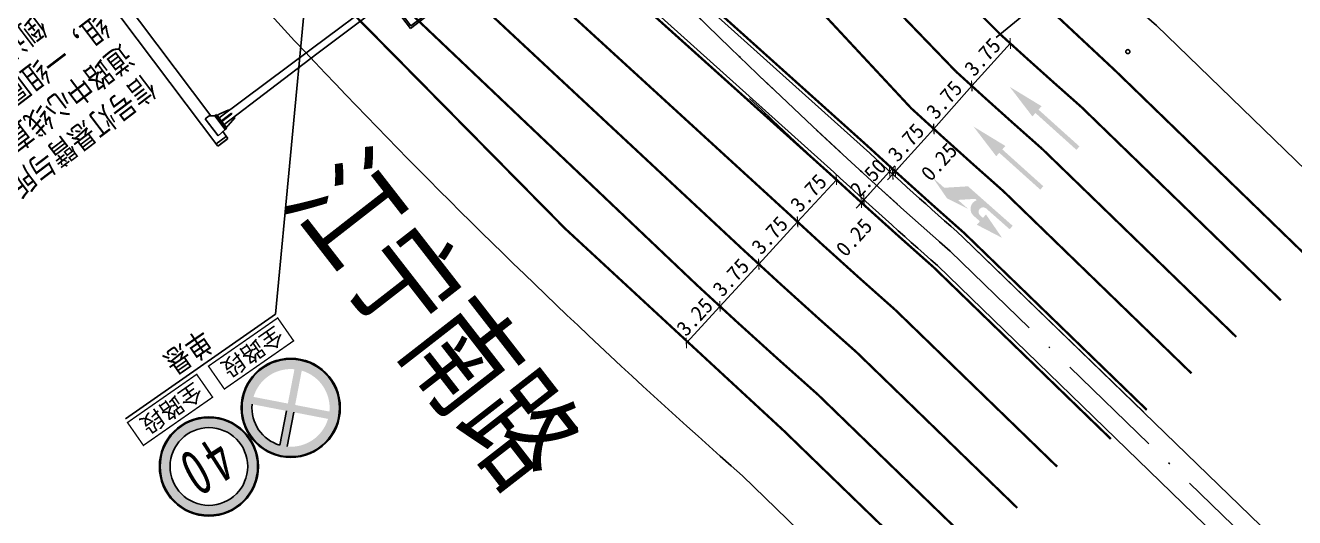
# Model space of a CAD drawing. Header units: millimetres. Extents: x 7233 to 195995, y 19522 to 226352.
# Drawn here: x 10263.4 to 10346.4, y 22328.8 to 22361 of the extents above; entities that cross this region are included whole.
import ezdxf

# ---------------------------------------------------------------- set-up
doc = ezdxf.new("R2010")
doc.units = ezdxf.units.MM
for name, pattern in [('ACAD_ISO10W100', [18, 12, -3, 0, -3]), ('DASHDOT', [25.4, 12.7, -6.35, 0, -6.35]), ('JTSS01', [6, 2, -4])]:
    doc.linetypes.add(name, pattern=pattern)
for name, color, linetype in [('@-交通信号', 7, 'Continuous'), ('@-交通标志', 7, 'Continuous'), ('@-设计标注', 7, 'Continuous'), ('@-道路名称', 7, 'Continuous'), ('@-道路红线', 1, 'Continuous'), ('AXIS', 2, 'Continuous'), ('RD-中线', 1, 'DASHDOT')]:
    doc.layers.add(name, color=color, linetype=linetype)
doc.layers.add('@-路缘石', color=7, linetype='Continuous', lineweight=0)
doc.layers.add('@-道路标线', color=255, linetype='Continuous', lineweight=0)
doc.layers.get('0').off()
doc.styles.add('--黑体', font='simhei.ttf')
doc.styles.add('HZTXT', font='', dxfattribs={"width": 0.7, "height": 0.2})
doc.styles.add('ST', font='', dxfattribs={"width": 0.8})
doc.styles.add('标线文字样式', font='simhei.ttf')
doc.styles.add('黑体', font='simhei.ttf')
doc.styles.get('HZTXT').set_extended_font_data('NSimSun')
doc.styles.get('ST').set_extended_font_data('NSimSun')
doc.dimstyles.new('标志标注', dxfattribs={"dimtxt": 1, "dimasz": 0.5, "dimexe": 0, "dimexo": 0, "dimgap": 0.25, "dimtad": 1, "dimzin": 0, "dimdsep": 46, "dimtxsty": '--黑体', "dimblk": 'ARCHTICK', "dimcen": 0.09, "dimadec": 0, "dimazin": 0, "dimtfac": 1, "dimtix": 1, "dimtmove": 2, "dimatfit": 0, "dimfxl": 1, "dimtolj": 1, "dimtzin": 0, "dimarcsym": 0})

# ---------------------------------------------------------------- blocks, each defined once
blk = doc.blocks.new('A$C440D491C')
at = {"layer": '@-交通标志'}
h = blk.add_hatch(color=1, dxfattribs=at)
h.paths.add_polyline_path([(8.684, 12.046, 1), (10.415, 5.909, 1)])
h.paths.add_polyline_path([(8.86, 11.422, 1), (10.239, 6.532, 1)], flags=16)
h = blk.add_hatch(color=1, dxfattribs=at)
h.paths.add_polyline_path([(6.317, 7.922, 1), (0.163, 6.251, 1)])
h.paths.add_polyline_path([(0.925, 8.133), (2.908, 6.997), (1.772, 5.014, -0.35914)], flags=16)
h.paths.add_polyline_path([(2.194, 4.772), (3.33, 6.755), (5.313, 5.619, -0.35914)], flags=16)
h.paths.add_polyline_path([(1.167, 8.555, -0.35914), (4.286, 9.401), (3.15, 7.418)], flags=16)
h.paths.add_polyline_path([(3.572, 7.177), (4.708, 9.16, -0.35914), (5.555, 6.04)], flags=16)
at = {"layer": '@-交通标志', "color": 1}
for p, q in [((3.15, 7.418, -622.824), (4.286, 9.401, -622.824)), ((3.572, 7.177, -622.824), (4.708, 9.16, -622.824))]:
    blk.add_line(p, q, dxfattribs=at)
at = {"layer": '@-交通标志'}
blk.add_line((2.203, 0.954, -1269.364), (13.691, 4.262, -1269.364), dxfattribs=at)
at = {"layer": '@-交通标志', "const_width": 0.09, "elevation": -622.824}
for points in [[(7.852, 4.77), (13.154, 6.286), (13.655, 4.533), (8.353, 3.018)], [(1.647, 2.998), (6.95, 4.513), (7.451, 2.76), (2.148, 1.245)]]:
    blk.add_lwpolyline(points, close=True, dxfattribs=at)
at = {"layer": '@-交通标志', "color": 1}
for centre, radius in [((9.549, 8.977, -622.824), 3.24), ((9.549, 8.977, -622.824), 3.188), ((9.549, 8.977, -622.824), 2.54), ((3.24, 7.087, -622.824), 3.24), ((3.24, 7.087, -622.824), 3.188)]:
    blk.add_circle(centre, radius, dxfattribs=at)
blk.add_arc((3.24, 7.087, -622.824), 2.54, 335.67659, 54.6976, dxfattribs=at)
at = {"layer": '@-交通标志', "style": '黑体'}
for p in [(8.606, 3.445, -622.824), (2.402, 1.672, -622.824)]:
    blk.add_text('全路段', height=1.1029, rotation=15.94753, dxfattribs=at).set_placement(p)
at = {"layer": '@-交通标志', "style": '黑体', "width": 0.8}
blk.add_text('单悬', height=1.5, rotation=15.71916, dxfattribs=at).set_placement((7.029, 0.322, -1269.364))
at = {"layer": '@-交通标志', "color": 7, "char_height": 3, "attachment_point": 8, "style": '标线文字样式'}
for s, insert, rotation in [('\\W0.6667;4', (9.145, 7.314, -622.824), 13.84068), ('{\\W0.666667;0}', (10.743, 7.595, -1269.364), 10.92673)]:
    blk.add_mtext(s, dxfattribs=dict(at, insert=insert, rotation=rotation))
blk = doc.blocks.new('A$C6DDB773E')
at = {"layer": '@-交通信号'}
h = blk.add_hatch(color=256, dxfattribs=at)
h.paths.add_polyline_path([(5707, 6842), (5707, 6261), (5707, 5719), (5707, 5138), (5036, 5138), (5036, 5719), (5036, 6261), (5036, 6842)])
h.paths.add_polyline_path([(5667, 6803), (5667, 6261), (5667, 5719), (5667, 5177), (5075, 5177), (5075, 5719), (5075, 6261), (5075, 6803)], flags=16)
for p, q in [((5036, 6842), (5707, 6842)), ((5075, 6803), (5667, 6803)), ((5667, 6803), (5667, 6261)), ((5707, 6842), (5707, 6261)), ((10328, 6369), (10328, 6177)), ((10328, 6369), (10601, 6369)), ((10356, 6369), (10356, 6369)), ((10356, 6369), (10356, 6369)), ((10356, 6369), (10356, 6369)), ((10574, 6369), (10356, 6369)), ((10574, 6369), (10356, 6369)), ((10601, 6369), (10601, 30)), ((10157, 6144), (9934, 6094)), ((9934, 6094), (9934, 6072)), ((10208, 6144), (10157, 6144)), ((10208, 6170), (10258, 6170)), ((10208, 6170), (10208, 5797)), ((10233, 6170), (10233, 5797)), ((10258, 6170), (10465, 6192)), ((10258, 6170), (10258, 5797)), ((10601, 6307), (10328, 6307)), ((10465, 6192), (10465, 5730)), ((10465, 5729), (10465, 6166)), ((7669, 6059), (5702, 6054)), ((7669, 5906), (5702, 5910)), ((10208, 6073), (7669, 6059)), ((10208, 5893), (7669, 5906)), ((9934, 5991), (10208, 5991)), ((9934, 5991), (9934, 5975)), ((9934, 5975), (10208, 5975)), ((9934, 5894), (9934, 5877)), ((10157, 5826), (9934, 5877)), ((10208, 5826), (10157, 5826)), ((10208, 5797), (10258, 5797)), ((10356, 5727), (10258, 5797)), ((10328, 5746), (10328, 30)), ((10356, 5727), (10465, 5727))]:
    blk.add_line(p, q, dxfattribs=at)
blk = doc.blocks.new('_ArchTick')
at = {"color": 0, "linetype": 'ByBlock', "const_width": 0.15}
blk.add_lwpolyline([(-0.5, -0.5), (0.5, 0.5)], dxfattribs=at)
blk = doc.blocks.new('*D66')
at = {"layer": '@-设计标注', "color": 0, "lineweight": -2, "ltscale": 1.5, "transparency": 16777216}
for p, q in [((10307.793, 22383.32), (10312.365, 22387.103)), ((10312.365, 22387.103), (10331.491, 22363.991)), ((10326.92, 22360.208), (10331.491, 22363.991))]:
    blk.add_line(p, q, dxfattribs=at)
at = {"layer": 'Defpoints', "color": 0, "ltscale": 1.5, "transparency": 16777216}
for p in [(10307.793, 22383.32, 0), (10331.491, 22363.991), (10326.92, 22360.208, 0)]:
    blk.add_point(p, dxfattribs=at)
at = {"layer": '@-设计标注', "color": 0, "lineweight": -2, "ltscale": 1.5, "transparency": 16777216, "xscale": 0.5, "yscale": 0.5, "zscale": 0.5}
for p, rotation in [((10312.365, 22387.103), 129.6092825117433), ((10331.491, 22363.991), 309.6092825117433)]:
    blk.add_blockref('_ArchTick', p, dxfattribs=dict(at, rotation=rotation))
at = {"layer": '@-设计标注', "color": 0, "ltscale": 1.5, "transparency": 16777216, "insert": (10322.51, 22376.029), "char_height": 1, "attachment_point": 5, "rotation": 309.60928, "style": '--黑体'}
blk.add_mtext('\\A1;30.00', dxfattribs=at)
blk = doc.blocks.new('*D115')
at = {"layer": '@-设计标注', "color": 0, "lineweight": -2, "ltscale": 1.5, "transparency": 16777216}
blk.add_line((10316.46, 22350.923), (10313.923, 22348.162), dxfattribs=at)
at = {"layer": 'Defpoints', "color": 0, "ltscale": 1.5, "transparency": 16777216}
for p in [(10316.46, 22350.923, 0), (10313.923, 22348.162, 0), (10313.923, 22348.162)]:
    blk.add_point(p, dxfattribs=at)
at = {"layer": '@-设计标注', "color": 0, "lineweight": -2, "ltscale": 1.5, "transparency": 16777216, "xscale": 0.5, "yscale": 0.5, "zscale": 0.5}
for p, rotation in [((10316.46, 22350.923), 47.4111010852001), ((10313.923, 22348.162), 227.4111010852001)]:
    blk.add_blockref('_ArchTick', p, dxfattribs=dict(at, rotation=rotation))
at = {"layer": '@-设计标注', "color": 0, "ltscale": 1.5, "transparency": 16777216, "insert": (10314.639, 22350.05), "char_height": 1, "attachment_point": 5, "rotation": 47.4111, "style": '--黑体'}
blk.add_mtext('\\A1;3.75', dxfattribs=at)
blk = doc.blocks.new('*D116')
at = {"layer": '@-设计标注', "color": 0, "lineweight": -2, "ltscale": 1.5, "transparency": 16777216}
blk.add_line((10313.923, 22348.162), (10311.385, 22345.401), dxfattribs=at)
at = {"layer": 'Defpoints', "color": 0, "ltscale": 1.5, "transparency": 16777216}
for p in [(10313.923, 22348.162, 0), (10311.385, 22345.401, 0), (10311.385, 22345.401)]:
    blk.add_point(p, dxfattribs=at)
at = {"layer": '@-设计标注', "color": 0, "lineweight": -2, "ltscale": 1.5, "transparency": 16777216, "xscale": 0.5, "yscale": 0.5, "zscale": 0.5}
for p, rotation in [((10313.923, 22348.162), 47.41110108522384), ((10311.385, 22345.401), 227.4111010852238)]:
    blk.add_blockref('_ArchTick', p, dxfattribs=dict(at, rotation=rotation))
at = {"layer": '@-设计标注', "color": 0, "ltscale": 1.5, "transparency": 16777216, "insert": (10312.102, 22347.289), "char_height": 1, "attachment_point": 5, "rotation": 47.4111, "style": '--黑体'}
blk.add_mtext('\\A1;3.75', dxfattribs=at)
blk = doc.blocks.new('*D117')
at = {"layer": '@-设计标注', "color": 0, "lineweight": -2, "ltscale": 1.5, "transparency": 16777216}
blk.add_line((10311.385, 22345.401), (10308.847, 22342.64), dxfattribs=at)
at = {"layer": 'Defpoints', "color": 0, "ltscale": 1.5, "transparency": 16777216}
for p in [(10311.385, 22345.401, 0), (10308.847, 22342.64, 0), (10308.847, 22342.64)]:
    blk.add_point(p, dxfattribs=at)
at = {"layer": '@-设计标注', "color": 0, "lineweight": -2, "ltscale": 1.5, "transparency": 16777216, "xscale": 0.5, "yscale": 0.5, "zscale": 0.5}
for p, rotation in [((10311.385, 22345.401), 47.41110108522719), ((10308.847, 22342.64), 227.4111010852272)]:
    blk.add_blockref('_ArchTick', p, dxfattribs=dict(at, rotation=rotation))
at = {"layer": '@-设计标注', "color": 0, "ltscale": 1.5, "transparency": 16777216, "insert": (10309.564, 22344.528), "char_height": 1, "attachment_point": 5, "rotation": 47.4111, "style": '--黑体'}
blk.add_mtext('\\A1;3.75', dxfattribs=at)
blk = doc.blocks.new('*D118')
at = {"layer": '@-设计标注', "color": 0, "lineweight": -2, "ltscale": 1.5, "transparency": 16777216}
for p, q in [((10308.848, 22342.639), (10306.649, 22340.247)), ((10308.847, 22342.64), (10308.848, 22342.639)), ((10306.648, 22340.247), (10306.649, 22340.247))]:
    blk.add_line(p, q, dxfattribs=at)
at = {"layer": 'Defpoints', "color": 0, "ltscale": 1.5, "transparency": 16777216}
for p in [(10308.847, 22342.64), (10306.648, 22340.247), (10306.649, 22340.247)]:
    blk.add_point(p, dxfattribs=at)
at = {"layer": '@-设计标注', "color": 0, "lineweight": -2, "ltscale": 1.5, "transparency": 16777216, "xscale": 0.5, "yscale": 0.5, "zscale": 0.5}
for p, rotation in [((10308.848, 22342.639), 47.41110108525869), ((10306.649, 22340.247), 227.4111010852587)]:
    blk.add_blockref('_ArchTick', p, dxfattribs=dict(at, rotation=rotation))
at = {"layer": '@-设计标注', "color": 0, "ltscale": 1.5, "transparency": 16777216, "insert": (10307.196, 22341.95), "char_height": 1, "attachment_point": 5, "rotation": 47.4111, "style": '--黑体'}
blk.add_mtext('\\A1;3.25', dxfattribs=at)
blk = doc.blocks.new('*D119')
at = {"layer": '@-设计标注', "color": 0, "lineweight": -2, "ltscale": 1.5, "transparency": 16777216}
blk.add_line((10327.838, 22359.829), (10325.317, 22357.053), dxfattribs=at)
at = {"layer": 'Defpoints', "color": 0, "ltscale": 1.5, "transparency": 16777216}
for p in [(10327.838, 22359.829, 0), (10325.317, 22357.053, 0), (10325.317, 22357.053)]:
    blk.add_point(p, dxfattribs=at)
at = {"layer": '@-设计标注', "color": 0, "lineweight": -2, "ltscale": 1.5, "transparency": 16777216, "xscale": 0.5, "yscale": 0.5, "zscale": 0.5}
for p, rotation in [((10327.838, 22359.829), 47.75084751809605), ((10325.317, 22357.053), 227.750847518096)]:
    blk.add_blockref('_ArchTick', p, dxfattribs=dict(at, rotation=rotation))
at = {"layer": '@-设计标注', "color": 0, "ltscale": 1.5, "transparency": 16777216, "insert": (10326.023, 22358.945), "char_height": 1, "attachment_point": 5, "rotation": 47.75085, "style": '--黑体'}
blk.add_mtext('\\A1;3.75', dxfattribs=at)
blk = doc.blocks.new('*D120')
at = {"layer": '@-设计标注', "color": 0, "lineweight": -2, "ltscale": 1.5, "transparency": 16777216}
blk.add_line((10325.317, 22357.053), (10322.837, 22354.24), dxfattribs=at)
at = {"layer": 'Defpoints', "color": 0, "ltscale": 1.5, "transparency": 16777216}
for p in [(10325.317, 22357.053), (10322.837, 22354.24, 0), (10322.837, 22354.24)]:
    blk.add_point(p, dxfattribs=at)
at = {"layer": '@-设计标注', "color": 0, "lineweight": -2, "ltscale": 1.5, "transparency": 16777216, "xscale": 0.5, "yscale": 0.5, "zscale": 0.5}
for p, rotation in [((10325.317, 22357.053), 48.59882447201313), ((10322.837, 22354.24), 228.5988244720131)]:
    blk.add_blockref('_ArchTick', p, dxfattribs=dict(at, rotation=rotation))
at = {"layer": '@-设计标注', "color": 0, "ltscale": 1.5, "transparency": 16777216, "insert": (10323.514, 22356.143), "char_height": 1, "attachment_point": 5, "rotation": 48.59882, "style": '--黑体'}
blk.add_mtext('\\A1;3.75', dxfattribs=at)
blk = doc.blocks.new('*D121')
at = {"layer": '@-设计标注', "color": 0, "lineweight": -2, "ltscale": 1.5, "transparency": 16777216}
blk.add_line((10322.837, 22354.24), (10320.316, 22351.464), dxfattribs=at)
at = {"layer": 'Defpoints', "color": 0, "ltscale": 1.5, "transparency": 16777216}
for p in [(10322.837, 22354.24), (10320.316, 22351.464, 0), (10320.316, 22351.464)]:
    blk.add_point(p, dxfattribs=at)
at = {"layer": '@-设计标注', "color": 0, "lineweight": -2, "ltscale": 1.5, "transparency": 16777216, "xscale": 0.5, "yscale": 0.5, "zscale": 0.5}
for p, rotation in [((10322.837, 22354.24), 47.76213768214348), ((10320.316, 22351.464), 227.7621376821435)]:
    blk.add_blockref('_ArchTick', p, dxfattribs=dict(at, rotation=rotation))
at = {"layer": '@-设计标注', "color": 0, "ltscale": 1.5, "transparency": 16777216, "insert": (10321.021, 22353.356), "char_height": 1, "attachment_point": 5, "rotation": 47.76214, "style": '--黑体'}
blk.add_mtext('\\A1;3.75', dxfattribs=at)
blk = doc.blocks.new('*D122')
at = {"layer": '@-设计标注', "color": 0, "lineweight": -2, "ltscale": 1.5, "transparency": 16777216}
for p, q in [((10319.944, 22351.464), (10320.28, 22351.834)), ((10319.944, 22351.464), (10318.262, 22349.614)), ((10318.262, 22349.614), (10317.925, 22349.244))]:
    blk.add_line(p, q, dxfattribs=at)
at = {"layer": 'Defpoints', "color": 0, "ltscale": 1.5, "transparency": 16777216}
for p in [(10319.944, 22351.464, 0), (10318.262, 22349.614, 0), (10318.262, 22349.614)]:
    blk.add_point(p, dxfattribs=at)
at = {"layer": '@-设计标注', "color": 0, "lineweight": -2, "ltscale": 1.5, "transparency": 16777216, "xscale": 0.5, "yscale": 0.5, "zscale": 0.5}
for p, rotation in [((10319.944, 22351.464), 227.7131393310993), ((10318.262, 22349.614), 47.71313933109933)]:
    blk.add_blockref('_ArchTick', p, dxfattribs=dict(at, rotation=rotation))
at = {"layer": '@-设计标注', "color": 0, "ltscale": 1.5, "transparency": 16777216, "insert": (10318.544, 22351.047), "char_height": 1, "attachment_point": 5, "rotation": 47.71314, "style": '--黑体'}
blk.add_mtext('\\A1;2.50', dxfattribs=at)
blk = doc.blocks.new('*D123')
at = {"layer": '@-设计标注', "color": 0, "lineweight": -2, "ltscale": 1.5, "transparency": 16777216}
for p, q in [((10320.316, 22351.464), (10320.652, 22351.834)), ((10320.148, 22351.278), (10319.812, 22350.908)), ((10320.316, 22351.464), (10320.148, 22351.278))]:
    blk.add_line(p, q, dxfattribs=at)
at = {"layer": 'Defpoints', "color": 0, "ltscale": 1.5, "transparency": 16777216}
for p in [(10320.148, 22351.278, 0), (10320.148, 22351.278), (10320.316, 22351.464)]:
    blk.add_point(p, dxfattribs=at)
at = {"layer": '@-设计标注', "color": 0, "lineweight": -2, "ltscale": 1.5, "transparency": 16777216, "xscale": 0.5, "yscale": 0.5, "zscale": 0.5}
for p, rotation in [((10320.316, 22351.464), 227.7515172542617), ((10320.148, 22351.278), 47.75151725426171)]:
    blk.add_blockref('_ArchTick', p, dxfattribs=dict(at, rotation=rotation))
at = {"layer": '@-设计标注', "color": 0, "ltscale": 1.5, "transparency": 16777216, "insert": (10323.175, 22352.085), "char_height": 1, "attachment_point": 5, "rotation": 47.75152, "style": '--黑体'}
blk.add_mtext('\\A1;0.25', dxfattribs=at)
blk = doc.blocks.new('*D124')
at = {"layer": '@-设计标注', "color": 0, "lineweight": -2, "ltscale": 1.5, "transparency": 16777216}
for p, q in [((10318.094, 22349.429), (10317.757, 22349.06)), ((10318.262, 22349.614), (10318.094, 22349.429)), ((10318.094, 22349.429), (10318.094, 22349.429)), ((10318.262, 22349.614), (10318.598, 22349.984)), ((10318.262, 22349.614), (10318.262, 22349.614))]:
    blk.add_line(p, q, dxfattribs=at)
at = {"layer": 'Defpoints', "color": 0, "ltscale": 1.5, "transparency": 16777216}
for p in [(10318.094, 22349.429, 0), (10318.094, 22349.429), (10318.262, 22349.614)]:
    blk.add_point(p, dxfattribs=at)
at = {"layer": '@-设计标注', "color": 0, "lineweight": -2, "ltscale": 1.5, "transparency": 16777216, "xscale": 0.5, "yscale": 0.5, "zscale": 0.5}
for p, rotation in [((10318.094, 22349.429), 47.71999068187927), ((10318.262, 22349.614), 227.7199906818793)]:
    blk.add_blockref('_ArchTick', p, dxfattribs=dict(at, rotation=rotation))
at = {"layer": '@-设计标注', "color": 0, "ltscale": 1.5, "transparency": 16777216, "insert": (10317.617, 22347.143), "char_height": 1, "attachment_point": 5, "rotation": 47.71999, "style": '--黑体'}
blk.add_mtext('\\A1;0.25', dxfattribs=at)

msp = doc.modelspace()

# ---------------------------------------------------------------- hatches: boundary and pattern name
at = {"layer": '@-道路标线', "linetype": 'Continuous'}
for points in [[(10332.261, 22352.986), (10332.361, 22353.097), (10329.683, 22355.503), (10329.884, 22355.726), (10327.797, 22356.995), (10329.282, 22355.057), (10329.483, 22355.28), (10332.161, 22352.874)], [(10329.895, 22350.384), (10329.995, 22350.496), (10327.317, 22352.902), (10327.518, 22353.125), (10325.432, 22354.394), (10326.916, 22352.456), (10327.117, 22352.679), (10329.795, 22350.273)], [(10327.894, 22347.794), (10327.993, 22347.907), (10325.07, 22350.489), (10323.518, 22350.393), (10322.768, 22351.055), (10323.703, 22349.696), (10325.091, 22349.002), (10324.417, 22349.598), (10325.546, 22349.668), (10325.644, 22349.582, 0.57735), (10325.437, 22348.563), (10325.85, 22348.199), (10325.651, 22347.974), (10327.298, 22347.12), (10326.247, 22348.649), (10326.048, 22348.424), (10325.861, 22348.59, -1), (10326.258, 22349.039), (10327.794, 22347.682)]]:
    msp.add_hatch(color=7, dxfattribs=at).paths.add_polyline_path(points)

# ---------------------------------------------------------------- linework, layer by layer
at = {"layer": '@-交通标志', "linetype": 'Continuous'}
msp.add_line((10281.792, 22363.542, 5.927), (10279.774, 22342.14, -646.54), dxfattribs=at)
at = {"layer": '@-交通标志', "color": 14}
msp.add_circle((10335.525, 22359.295), 0.132, dxfattribs=at)
at = {"layer": '@-路缘石', "color": 0, "elevation": 0}
msp.add_lwpolyline([(10313.034, 22334.496), (10323.419, 22324.438)], dxfattribs=at)
at = {"layer": '@-道路标线', "color": 7, "linetype": 'Continuous', "const_width": 0.15, "elevation": 0, "flags": 128}
for points in [[(10286.427, 22408.833, 0.044643), (10334.683, 22358.07), (10348.065, 22345.111)], [(10323.419, 22324.438), (10313.034, 22334.496, -0.03439), (10272.01, 22376.052)], [(10327.183, 22360.426, 0.004486), (10332.478, 22355.681), (10345.532, 22343.04)], [(10318.433, 22353.184, 0.005291), (10324.843, 22347.414), (10336.764, 22335.871)], [(10316.1, 22351.254, 0.005498), (10322.807, 22345.21), (10334.412, 22333.972)], [(10325.68, 22326.773), (10315.24, 22336.883, -0.006303), (10307.356, 22344.018, -0.004629)]]:
    msp.add_lwpolyline(points, format="xyb", dxfattribs=at)
for points in [[(10327.183, 22360.426), (10305.886, 22381.747)], [(10318.433, 22353.184), (10295.859, 22373.433)], [(10293.538, 22371.523), (10316.1, 22351.254)], [(10285.433, 22364.817), (10307.356, 22344.018)]]:
    msp.add_lwpolyline(points, dxfattribs=at)
at = {"layer": '@-道路标线', "color": 7, "linetype": 'JTSS01', "const_width": 0.15, "elevation": 0, "flags": 128}
for points in [[(10324.266, 22358.011), (10303.38, 22379.667)], [(10300.873, 22377.589), (10321.349, 22355.598)], [(10290.838, 22369.285), (10313.185, 22348.841)], [(10288.135, 22367.052), (10310.27, 22346.429)]]:
    msp.add_lwpolyline(points, dxfattribs=at)
for points in [[(10324.266, 22358.011, 0.00476), (10329.933, 22352.925), (10342.612, 22340.648)], [(10321.349, 22355.598, 0.005028), (10327.388, 22350.169), (10339.687, 22338.261)], [(10330.898, 22332.16), (10320.332, 22342.392, -0.00581), (10313.185, 22348.841, -0.004061)], [(10328.289, 22329.466), (10317.786, 22339.637, -0.006059), (10310.27, 22346.429, -0.004349)]]:
    msp.add_lwpolyline(points, format="xyb", dxfattribs=at)
at = {"layer": '@-道路红线', "elevation": 0}
for points in [[(10289.56, 22411.32, 0.044705), (10337.397, 22361.01)], [(10266.803, 22375.992, 0.03629), (10310.317, 22331.558, 0.03629)], [(10266.803, 22375.992, 0.03629), (10310.317, 22331.558, 0.03629)]]:
    msp.add_lwpolyline(points, format="xyb", dxfattribs=at)
for points in [[(10337.397, 22361.01), (10375.166, 22324.438)], [(10337.397, 22361.01), (10375.166, 22324.438)], [(10310.317, 22331.558), (10317.67, 22324.438)], [(10310.317, 22331.558), (10317.67, 22324.438)]]:
    msp.add_lwpolyline(points, dxfattribs=at)
at = {"layer": 'AXIS', "color": 5, "linetype": 'ACAD_ISO10W100', "ltscale": 0.6}
for q in [(10374.187, 22297.547, 0), (10388.291, 22283.889, 0)]:
    msp.add_line((10323.896, 22346.249, 0), q, dxfattribs=at)
for radius, start in [(409, 192.66623), (409, 199.48047), (410.5, 226.32635)]:
    msp.add_arc((10594.259, 22653.144, 0), radius, start, 228.6211, dxfattribs=at)
at = {"layer": 'RD-中线', "color": 3, "linetype": 'Continuous'}
for p, q in [((10324.765, 22347.147, 0), (10348.216, 22324.438, 0)), ((10324.765, 22347.147, 0), (10336.57, 22335.716, 0)), ((10323.068, 22345.311, 0), (10344.622, 22324.438, 0))]:
    msp.add_line(p, q, dxfattribs=at)
at = {"layer": 'RD-中线', "color": 3, "linetype": 'Continuous', "elevation": 0}
for points in [[(10295.661, 22373.28), (10318.239, 22353.023)], [(10293.731, 22371.683), (10316.295, 22351.415)]]:
    msp.add_lwpolyline(points, dxfattribs=at)
at = {"layer": 'RD-中线', "color": 3, "linetype": 'Continuous'}
for radius, start, end in [(411.367, 227.39126, 228.61449), (413.867, 227.34396, 228.60634)]:
    msp.add_arc((10596.729, 22655.787, 0), radius, start, end, dxfattribs=at)

# ---------------------------------------------------------------- block references
at = {"layer": '@-交通信号', "xscale": 0.002999999495173899, "yscale": 0.003000000170603999, "zscale": 0.0030000000000427, "rotation": 216.9832438959461}
msp.add_blockref('A$C6DDB773E', (10289.925, 22387.509), dxfattribs=at)
at = {"layer": '@-交通标志', "linetype": 'Continuous', "rotation": 198.8862255526489}
msp.add_blockref('A$C440D491C', (10281.549, 22343.755, 622.824), dxfattribs=at)

# ---------------------------------------------------------------- texts
at = {"layer": '@-交通信号', "insert": (10272.153, 22356.629), "char_height": 1.5, "width": 16.8804, "attachment_point": 1, "rotation": 217.25598, "style": 'ST'}
msp.add_mtext('信号灯悬臂与所控制的道路中心线直,8.0{\\fArial|b0|i0|c0|p32;m}三组，一组圆盘,一组箭头，倒计时器', dxfattribs=at)
at = {"layer": '@-道路名称', "color": 7, "style": 'HZTXT', "width": 0.75}
msp.add_text('江宁南路', height=6, rotation=307.8855, dxfattribs=at).set_placement((10280.274, 22349.638, 0))

# ---------------------------------------------------------------- dimensions: what is measured, and where the dimension line sits
at = {"layer": '@-设计标注', "ltscale": 1.5}
for p1, p2, distance, picture, middle in [((10307.793, 22383.32, 0), (10326.92, 22360.208, 0), 5.934, '*D66', (10322.51, 22376.029)), ((10327.838, 22359.829, 0), (10325.317, 22357.053, 0), 0, '*D119', (10326.023, 22358.945)), ((10325.317, 22357.053), (10322.837, 22354.24, 0), 0, '*D120', (10323.514, 22356.143)), ((10322.837, 22354.24), (10320.316, 22351.464, 0), 0, '*D121', (10321.021, 22353.356)), ((10319.944, 22351.464, 0), (10318.262, 22349.614, 0), 0, '*D122', (10318.544, 22351.047)), ((10316.46, 22350.923, 0), (10313.923, 22348.162, 0), 0, '*D115', (10314.639, 22350.05)), ((10313.923, 22348.162, 0), (10311.385, 22345.401, 0), 0, '*D116', (10312.102, 22347.289)), ((10311.385, 22345.401, 0), (10308.847, 22342.64, 0), 0, '*D117', (10309.564, 22344.528)), ((10308.847, 22342.64), (10306.648, 22340.247), 0.001, '*D118', (10307.196, 22341.95))]:
    dim = msp.add_aligned_dim(p1=p1, p2=p2, distance=distance, dimstyle='标志标注', dxfattribs=at)
    dim.commit()
    dim.dimension.update_dxf_attribs({"geometry": picture, "text_midpoint": middle})
for base, p1, p2, angle, picture, middle in [((10320.148, 22351.278), (10320.316, 22351.464), (10320.148, 22351.278, 0), 227.75152, '*D123', (10323.175, 22352.085)), ((10318.094, 22349.429), (10318.262, 22349.614), (10318.094, 22349.429, 0), 227.71999, '*D124', (10317.617, 22347.143))]:
    dim = msp.add_linear_dim(base=base, p1=p1, p2=p2, angle=angle, dimstyle='标志标注', dxfattribs=at)
    dim.commit()
    dim.dimension.update_dxf_attribs({"geometry": picture, "text_midpoint": middle, "dimtype": 161})

doc.saveas('drawing.dxf')
